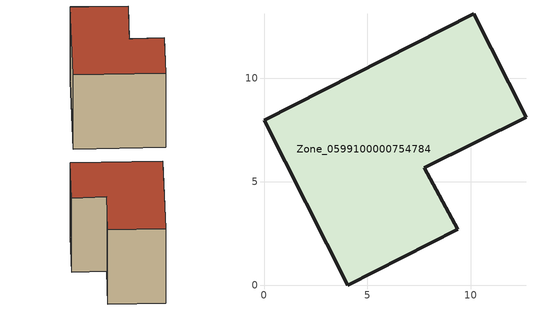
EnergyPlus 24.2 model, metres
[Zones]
Zone_0599100000754784
 floor ground (C_G): 0,7.97 10.13,13.1 12.66,8.1 7.75,5.67 9.36,2.68 4.05,0 z0
 wall outside (C_F): 9.36,2.68 7.75,5.67 12.66,8.1 10.13,13.1 0,7.97 4.05,0 9.36,2.68 z0:8.82
 roof outside (C_R): 0,7.97 4.05,0 9.36,2.68 7.75,5.67 12.66,8.1 10.13,13.1 z8.82
[BUILDING]
Pand.0599100000754784: North Axis=0; Terrain=City; Loads Convergence Tolerance Value=0.04; Temperature Convergence Tolerance Value=0.4; Solar Distribution=FullExterior; Maximum Number of Warmup Days=25; Minimum Number of Warmup Days=1
[Site:Location]
Rotterdam.The.Hague.AP_ZH_NLD Design_Conditions: Latitude=51.96; Longitude=4.45; Time Zone=1; Elevation=-4.5
[SITE:GROUNDTEMPERATURE:BUILDINGSURFACE]
18, 18, 18, 18, 18, 18, 18, 18, 18, 18, 18, 18
[MATERIAL] Thermal Absorptance=0.9; Solar Absorptance=0.7; Visible Absorptance=0.7
Name | Roughness | Thickness | Conductivity | Density | Specific Heat
G.TC.2006-2014 | MediumSmooth | 0.15 | 0.06 | 540 | 1210
F.TC.2006-2014 | Rough | 0.3 | 0.12 | 1920 | 840
R.TC.2006-2014 | MediumRough | 0.2 | 0.08 | 1500 | 1000
[CONSTRUCTION]
C_G: G.TC.2006-2014
C_F: F.TC.2006-2014
C_R: R.TC.2006-2014
[ZONE]
Zone_0599100000754784: Type=1; Multiplier=1; Ceiling Height=Autocalculate; Volume=Autocalculate; Floor Area=autocalculate; Part of Total Floor Area=Yes
[ZONEINFILTRATION:DESIGNFLOWRATE]
Infil_Zone_0599100000754784: Zone or ZoneList or Space or SpaceList=Zone_0599100000754784; Schedule=AlwaysOn; Design Flow Rate Calculation Method=Flow/Area; Flow Rate per Floor Area=0.0015; Constant Term Coefficient=1; Temperature Term Coefficient=0; Velocity Term Coefficient=0; Velocity Squared Term Coefficient=0
[HVACTEMPLATE:ZONE:IDEALLOADSAIRSYSTEM]
Zone_0599100000754784: Maximum Heating Supply Air Temperature=50; Minimum Cooling Supply Air Temperature=13; Maximum Heating Supply Air Humidity Ratio=0.0156; Minimum Cooling Supply Air Humidity Ratio=0.0077; Heating Limit=NoLimit; Cooling Limit=NoLimit; Dehumidification Control Type=ConstantSensibleHeatRatio; Cooling Sensible Heat Ratio=0.7; Dehumidification Setpoint=60; Humidification Control Type=None; Humidification Setpoint=30; Outdoor Air Method=None; Outdoor Air Flow Rate per Person=0.00944; Outdoor Air Flow Rate per Zone Floor Area=0; Outdoor Air Flow Rate per Zone=0; Demand Controlled Ventilation Type=None; Outdoor Air Economizer Type=NoEconomizer; Heat Recovery Type=None; Sensible Heat Recovery Effectiveness=0.7; Latent Heat Recovery Effectiveness=0.65
[ZONECONTROL:THERMOSTAT]
ThermostatControl_Zone_0599100000754784: Zone or ZoneList=Zone_0599100000754784; Control Type Schedule=DualSetpointControlType; Control 1=Thermostat_Zone_0599100000754784; Temperature Difference Between Cutout And Setpoint=0
[THERMOSTATSETPOINT:DUALSETPOINT]
Thermostat_Zone_0599100000754784: Heating Setpoint Temperature Schedule=HeatingSetpoint_Zone_0599100000754784; Cooling Setpoint Temperature Schedule=CoolingSetpoint_Zone_0599100000754784
[SCHEDULE:COMPACT]
HeatingSetpoint_Zone_0599100000754784: Through: 12/31, For: AllDays, Until: 24:00, 21
CoolingSetpoint_Zone_0599100000754784: Through: 12/31, For: AllDays, Until: 24:00, 24
DualSetpointControlType: Through: 12/31, For: AllDays, Until: 24:00, 4
AlwaysOn: Through: 12/31, For: AllDays, Until: 24:00, 1
